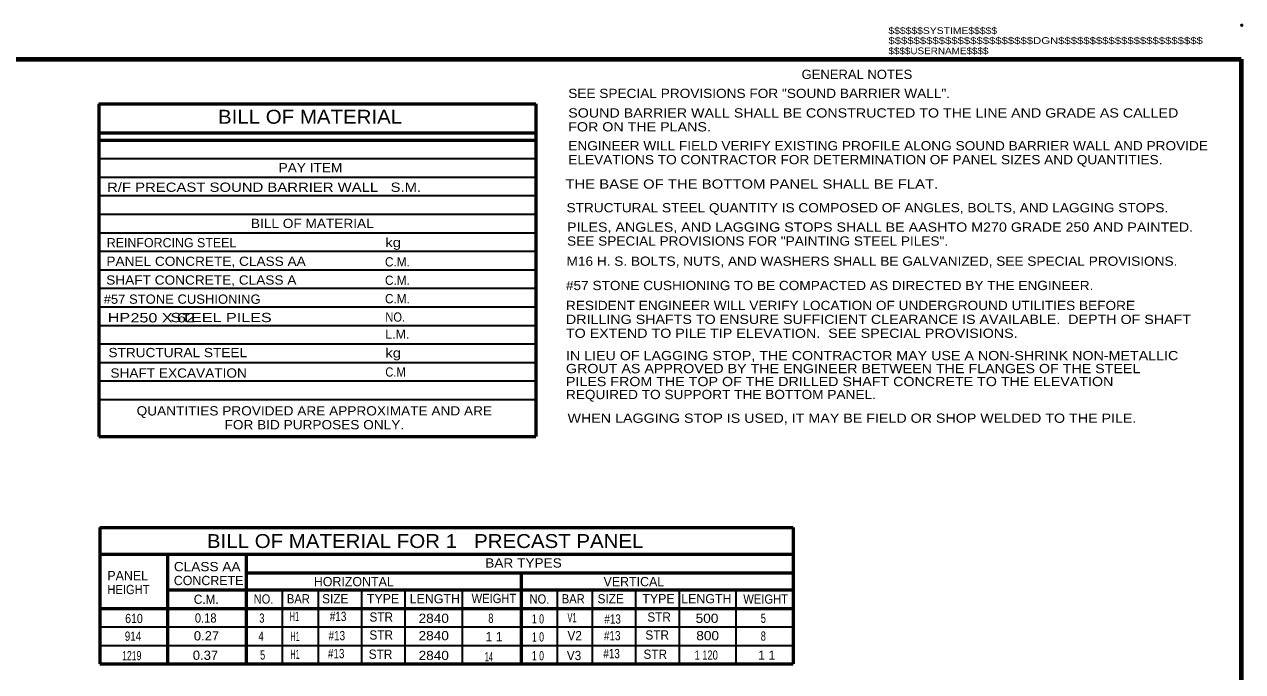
# Model space of a CAD drawing. Extents: x 10004.3 to 10074.8, y 10004.7 to 10051.3.
# Drawn here: x 10041.98 to 10074.83, y 10033.83 to 10051.3 of the extents above; entities that cross this region are included whole.
import ezdxf
from ezdxf.enums import TextEntityAlignment as Align

# ---------------------------------------------------------------- set-up
doc = ezdxf.new("R2010")
doc.units = 0
doc.header["$LTSCALE"] = 0.1
doc.header["$PDMODE"] = 32
doc.header["$PDSIZE"] = 0.05
for name, color, linetype, lineweight in [('1', 7, 'Continuous', 25), ('10', 7, 'Continuous', 25), ('7', 7, 'Continuous', 53)]:
    doc.layers.add(name, color=color, linetype=linetype, lineweight=lineweight)
doc.layers.add('15', color=7, linetype='Continuous')

msp = doc.modelspace()

# ---------------------------------------------------------------- linework, layer by layer
at = {"layer": '1', "lineweight": 53}
for p, q in [((10043.9853, 10049.1551), (10055.7696, 10049.1551)), ((10043.9853, 10049.1551), (10043.9853, 10040.1745)), ((10055.7696, 10049.1551), (10055.7696, 10040.1745)), ((10043.9853, 10048.3692), (10055.7696, 10048.3692)), ((10043.9853, 10048.1727), (10055.7696, 10048.1727)), ((10043.9853, 10040.1745), (10055.7696, 10040.1745)), ((10044.0152, 10037.7201), (10062.7135, 10037.7201)), ((10044.0152, 10037.7201), (10044.0152, 10034.0383)), ((10062.7135, 10037.7201), (10062.7135, 10034.0383)), ((10044.0152, 10037.004), (10062.7135, 10037.004)), ((10045.8384, 10037.004), (10045.8384, 10034.0383)), ((10045.8384, 10037.004), (10045.8384, 10034.0383)), ((10045.8384, 10037.004), (10045.8384, 10034.0383)), ((10047.9615, 10037.004), (10047.9615, 10034.0383)), ((10047.9615, 10036.5013), (10062.7135, 10036.5013)), ((10055.3762, 10036.5013), (10055.3762, 10034.0383)), ((10045.8119, 10036.0383), (10062.7135, 10036.0383)), ((10044.0152, 10035.5383), (10062.7135, 10035.5383)), ((10044.0152, 10034.0383), (10062.7135, 10034.0383))]:
    msp.add_line(p, q, dxfattribs=at)
at = {"layer": '1', "lineweight": 35}
for p, q in [((10043.9853, 10047.6745), (10055.7696, 10047.6745)), ((10043.9853, 10047.1745), (10055.7696, 10047.1745)), ((10043.9853, 10046.6745), (10055.7696, 10046.6745)), ((10043.9853, 10046.1745), (10055.7696, 10046.1745)), ((10043.9853, 10045.6745), (10055.7696, 10045.6745)), ((10043.9853, 10045.1745), (10055.7696, 10045.1745)), ((10043.9853, 10044.6745), (10055.7696, 10044.6745)), ((10043.9853, 10044.1745), (10055.7696, 10044.1745)), ((10043.9853, 10043.6745), (10055.7696, 10043.6745)), ((10043.9853, 10043.1745), (10055.7696, 10043.1745)), ((10043.9853, 10042.6745), (10055.7696, 10042.6745)), ((10043.9853, 10042.1745), (10055.7696, 10042.1745)), ((10043.9853, 10041.6745), (10055.7696, 10041.6745)), ((10043.9853, 10041.1745), (10055.7696, 10041.1745)), ((10048.9282, 10036.0383), (10048.9282, 10034.0383)), ((10049.8988, 10036.0383), (10049.8988, 10034.0383)), ((10051.0707, 10036.0383), (10051.0707, 10034.0383)), ((10052.241, 10036.0383), (10052.241, 10034.0383)), ((10053.7818, 10036.0383), (10053.7818, 10034.0383)), ((10056.3429, 10036.0383), (10056.3429, 10034.0383)), ((10057.2892, 10036.0383), (10057.2892, 10034.0383)), ((10058.4611, 10036.0383), (10058.4611, 10034.0383)), ((10059.6314, 10036.0383), (10059.6314, 10034.0383)), ((10061.1647, 10036.0383), (10061.1647, 10034.0383)), ((10045.8119, 10035.5383), (10059.6048, 10035.5383)), ((10045.8384, 10035.5383), (10045.8384, 10034.0383)), ((10045.8384, 10035.4911), (10045.8384, 10034.0383)), ((10045.8384, 10035.4911), (10045.8384, 10034.0383)), ((10044.0152, 10035.0383), (10062.7135, 10035.0383)), ((10044.0152, 10034.5383), (10062.7135, 10034.5383)), ((10044.0152, 10034.0383), (10062.7135, 10034.0383))]:
    msp.add_line(p, q, dxfattribs=at)
at = {"layer": '10', "lineweight": 80}
for p, q in [((10006.5364, 10050.3561), (10074.7864, 10050.3561)), ((10074.7864, 10050.3561), (10074.7864, 10005.5673))]:
    msp.add_line(p, q, dxfattribs=at)
at = {"layer": '10'}
msp.add_point((10074.8032, 10051.2717), dxfattribs=at)

# ---------------------------------------------------------------- texts
at = {"layer": '15'}
for s, height, width, p in [('$$$$$$SYSTIME$$$$$', 0.1813, 1.15, (10065.2776, 10051.0365)), ('$$$$$$$$$$$$$$$$$$$$$$$DGN$$$$$$$$$$$$$$$$$$$$$$$', 0.1824, 1.25, (10065.2776, 10050.7677)), ('$$$$USERNAME$$$$', 0.1813, 1.1, (10065.2776, 10050.4905))]:
    msp.add_text(s, height=height, dxfattribs=dict(at, width=width)).set_placement(p)
at = {"layer": '7'}
for s, height, width, p in [('GENERAL NOTES', 0.25, 1.05, (10062.9364, 10049.8224)), ('SEE SPECIAL PROVISIONS FOR "SOUND BARRIER WALL".', 0.25, 1.1, (10056.6445, 10049.309)), ('BILL OF MATERIAL', 0.375, 1.1, (10047.2009, 10048.6163)), ('SOUND BARRIER WALL SHALL BE CONSTRUCTED TO THE LINE AND GRADE AS CALLED', 0.25, 1.15, (10056.6445, 10048.7821)), ('FOR ON THE PLANS.', 0.25, 1.15, (10056.6445, 10048.4071)), ('ENGINEER WILL FIELD VERIFY EXISTING PROFILE ALONG SOUND BARRIER WALL AND PROVIDE', 0.25, 1.1, (10056.6466, 10047.8961)), ('ELEVATIONS TO CONTRACTOR FOR DETERMINATION OF PANEL SIZES AND QUANTITIES.', 0.25, 1.1, (10056.6466, 10047.5211)), ('PAY ITEM', 0.25, 1.1, (10048.8366, 10047.3039)), ('R/F PRECAST SOUND BARRIER WALL   S.M.', 0.25, 1.2, (10044.2092, 10046.7772)), ('THE BASE OF THE BOTTOM PANEL SHALL BE FLAT.', 0.25, 1.2, (10056.567, 10046.8639)), ('STRUCTURAL STEEL QUANTITY IS COMPOSED OF ANGLES, BOLTS, AND LAGGING STOPS.', 0.25, 1.1, (10056.598, 10046.2236)), ('BILL OF MATERIAL', 0.25, 1.1, (10048.0891, 10045.8003)), ('PILES, ANGLES, AND LAGGING STOPS SHALL BE AASHTO M270 GRADE 250 AND PAINTED.', 0.25, 1.15, (10056.6135, 10045.7003)), ('kg', 0.25, 1.2, (10051.7124, 10045.2864)), ('SEE SPECIAL PROVISIONS FOR "PAINTING STEEL PILES".', 0.25, 1.1, (10056.6135, 10045.3253)), ('PANEL CONCRETE, CLASS AA ', 0.25, 1.1, (10044.192, 10044.7791)), ('C.M.', 0.25, 0.95, (10051.7037, 10044.7635)), ('M16 H. S. BOLTS, NUTS, AND WASHERS SHALL BE GALVANIZED, SEE SPECIAL PROVISIONS.', 0.25, 1.1, (10056.598, 10044.7812)), ('SHAFT CONCRETE, CLASS A', 0.25, 1.1, (10044.1868, 10044.2732)), ('C.M.', 0.25, 0.95, (10051.7037, 10044.2667)), ('#57 STONE CUSHIONING TO BE COMPACTED AS DIRECTED BY THE ENGINEER.', 0.25, 1.1, (10056.5825, 10044.1256)), ('#57 STONE CUSHIONING', 0.25, 1.05, (10044.1188, 10043.7569)), ('C.M.', 0.25, 0.95, (10051.7036, 10043.7699)), ('RESIDENT ENGINEER WILL VERIFY LOCATION OF UNDERGROUND UTILITIES BEFORE', 0.25, 1.1, (10056.5825, 10043.5869)), ('HP         STEEL PILES', 0.25, 1.3, (10044.2287, 10043.2616)), ('250 X 62', 0.25, 1.3, (10044.8408, 10043.2539)), ('NO.', 0.25, 0.9, (10051.7124, 10043.2731)), ('DRILLING SHAFTS TO ENSURE SUFFICIENT CLEARANCE IS AVAILABLE.  DEPTH OF SHAFT', 0.25, 1.15, (10056.5825, 10043.2119)), ('TO EXTEND TO PILE TIP ELEVATION.  SEE SPECIAL PROVISIONS.', 0.25, 1.15, (10056.5825, 10042.8369)), ('STRUCTURAL STEEL', 0.25, 1.1, (10044.2466, 10042.3158)), ('kg', 0.25, 1.2, (10051.7124, 10042.3056)), ('IN LIEU OF LAGGING STOP, THE CONTRACTOR MAY USE A NON-SHRINK NON-METALLIC ', 0.25, 1.15, (10056.5825, 10042.2341)), ('SHAFT EXCAVATION', 0.25, 1.1, (10044.3007, 10041.7633)), ('C.M', 0.25, 0.9, (10051.7123, 10041.7914)), ('GROUT AS APPROVED BY THE ENGINEER BETWEEN THE FLANGES OF THE STEEL', 0.25, 1.15, (10056.5825, 10041.8841)), ('PILES FROM THE TOP OF THE DRILLED SHAFT CONCRETE TO THE ELEVATION ', 0.25, 1.15, (10056.5825, 10041.5341)), ('REQUIRED TO SUPPORT THE BOTTOM PANEL.', 0.25, 1.1, (10056.5825, 10041.1841)), ('WHEN LAGGING STOP IS USED, IT MAY BE FIELD OR SHOP WELDED TO THE PILE.', 0.25, 1.15, (10056.6259, 10040.5451)), ('BILL OF MATERIAL FOR 1   PRECAST PANEL', 0.375, 1.1, (10046.9028, 10037.1671)), ('CLASS AA', 0.25, 1.1, (10046.01, 10036.5402)), ('BAR TYPES', 0.25, 1.1, (10054.4059, 10036.6384)), ('HEIGHT', 0.25, 0.9, (10044.2182, 10035.9221)), ('C.M.', 0.25, 0.95, (10046.549, 10035.6601)), ('NO.', 0.25, 0.9, (10048.1615, 10035.6663)), ('BAR', 0.25, 0.9, (10049.0589, 10035.6725)), ('SIZE', 0.25, 0.95, (10050.0097, 10035.673)), ('WEIGHT', 0.25, 0.9, (10054.0384, 10035.6807)), ('NO.', 0.25, 0.9, (10055.6006, 10035.6663)), ('BAR', 0.25, 0.9, (10056.4701, 10035.6725)), ('SIZE', 0.25, 0.95, (10057.4352, 10035.673)), ('WEIGHT', 0.25, 0.9, (10061.3649, 10035.6635)), ('H1', 0.25, 0.5, (10049.1328, 10035.1971)), ('#13', 0.25, 0.8, (10050.2161, 10035.1971)), ('STR', 0.25, 0.95, (10051.2853, 10035.1798)), ('V1', 0.25, 0.6, (10056.6239, 10035.1624)), ('STR', 0.25, 0.95, (10058.7775, 10035.1798)), ('610', 0.25, 0.85, (10044.6988, 10035.1409)), ('0.18', 0.25, 0.9, (10046.5765, 10035.1532)), ('3', 0.25, 0.75, (10048.3145, 10035.1505)), ('2840', 0.25, 1.1, (10052.6086, 10035.1463)), ('8', 0.25, 0.75, (10054.4881, 10035.1474)), ('1 0', 0.25, 0.7, (10055.665, 10035.1302)), ('#13', 0.25, 0.8, (10057.6172, 10035.1261)), ('500', 0.25, 1.1, (10060.0795, 10035.1462)), ('5', 0.25, 0.75, (10061.8353, 10035.1474)), ('914', 0.25, 0.8, (10044.6869, 10034.6634)), ('0.27', 0.25, 1.05, (10046.549, 10034.673)), ('4', 0.25, 0.75, (10048.2935, 10034.6638)), ('H1', 0.25, 0.5, (10049.1501, 10034.6608)), ('#13', 0.25, 0.8, (10050.1815, 10034.6781)), ('STR', 0.25, 0.95, (10051.2836, 10034.6954)), ('2840', 0.25, 1.1, (10052.6086, 10034.6779)), ('1 0', 0.25, 0.7, (10055.6651, 10034.6435)), ('V2', 0.25, 0.95, (10056.6239, 10034.6781)), ('#13', 0.25, 0.8, (10057.607, 10034.6781)), ('STR', 0.25, 0.95, (10058.7256, 10034.6954)), ('800', 0.25, 1.1, (10060.0967, 10034.6782)), ('8', 0.25, 0.75, (10061.8349, 10034.6663)), ('H1', 0.25, 0.5, (10049.1501, 10034.1764)), ('#13', 0.25, 0.8, (10050.1642, 10034.1937)), ('STR', 0.25, 0.95, (10051.2653, 10034.1765)), ('#13', 0.25, 0.8, (10057.5897, 10034.1937)), ('STR', 0.25, 0.95, (10058.6737, 10034.1765)), ('1219', 0.25, 0.7, (10044.6156, 10034.1384)), ('0.37', 0.25, 1.05, (10046.5214, 10034.1484)), ('5', 0.25, 0.75, (10048.3354, 10034.1568)), ('2840', 0.25, 1.1, (10052.6086, 10034.1426)), ('14', 0.25, 0.6, (10054.3931, 10034.11)), ('1 0', 0.25, 0.7, (10055.6651, 10034.1365)), ('V3', 0.25, 0.95, (10056.6066, 10034.1419)), ('1 120', 0.25, 0.75, (10060.0504, 10034.1527))]:
    msp.add_text(s, height=height, dxfattribs=dict(at, width=width)).set_placement(p)
for s, p in [('REINFORCING STEEL', (10044.2025, 10045.2796)), ('L.M.', (10051.7124, 10042.8111)), ('PANEL', (10044.2182, 10036.2971)), ('CONCRETE', (10046.01, 10036.1652)), ('HORIZONTAL', (10049.7857, 10036.1357)), ('VERTICAL', (10057.5971, 10036.1357)), ('TYPE', (10051.215, 10035.6747)), ('LENGTH', (10052.3691, 10035.6733)), ('TYPE', (10058.6402, 10035.6747)), ('LENGTH', (10059.6896, 10035.6733)), ('1 1', (10054.4108, 10034.6492)), ('1 1', (10061.7651, 10034.1508))]:
    msp.add_text(s, height=0.25, dxfattribs=at).set_placement(p)
at = {"layer": '7', "width": 1.1}
for s, p in [('QUANTITIES PROVIDED ARE APPROXIMATE AND ARE', (10049.7989, 10040.7434)), ('FOR BID PURPOSES ONLY.', (10049.7989, 10040.3684))]:
    msp.add_text(s, height=0.25, dxfattribs=at).set_placement(p, align=Align.CENTER)

doc.saveas('drawing.dxf')
